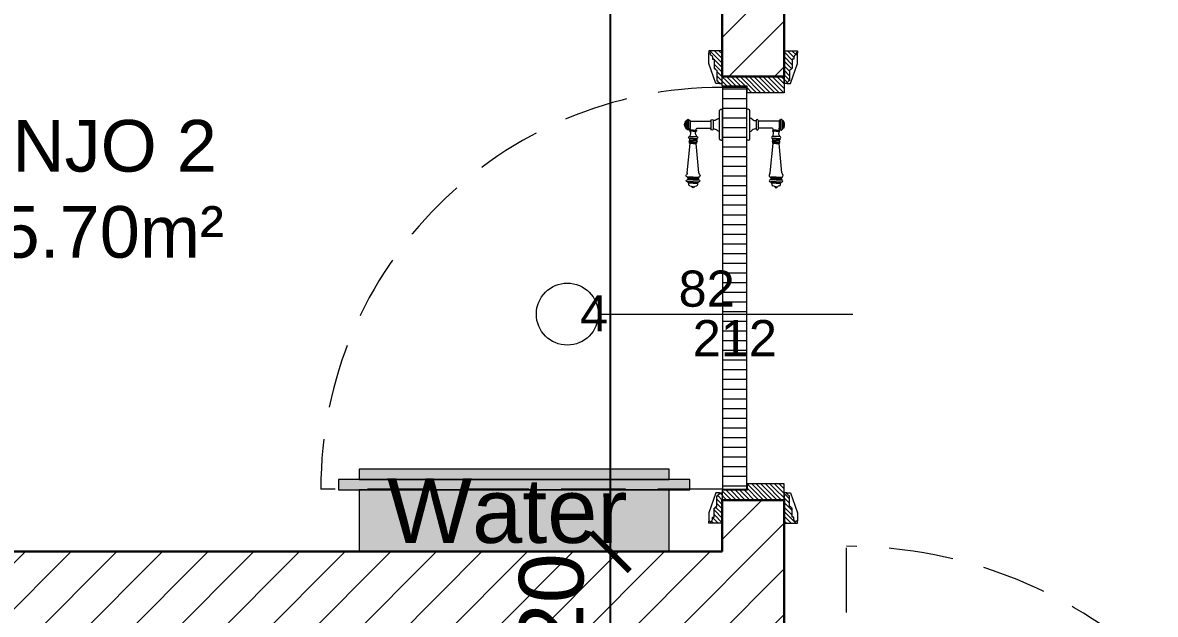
# Model space of a CAD drawing. Header units: centimetres. Extents: x 105417 to 110818, y -55119 to -48326.
# Drawn here: x 108811.9 to 109031.3, y -52340.5 to -52225.9 of the extents above; entities that cross this region are included whole.
import ezdxf

# ---------------------------------------------------------------- set-up
doc = ezdxf.new("R2010")
doc.units = ezdxf.units.CM
doc.header["$LTSCALE"] = 50
doc.header["$MEASUREMENT"] = 0
doc.linetypes.add('CACHE', pattern=[0.375, 0.25, -0.125])
doc.layers.get('0').update_dxf_attribs({"color": 8})
doc.layers.add('COTE 50ème', color=1, linetype='Continuous')
doc.layers.add('TEXTE', color=7, linetype='Continuous')
doc.layers.add('DEMOL', color=7, linetype='Continuous', lineweight=60, true_color=0xe6ac00)
doc.layers.add('KASETAT_Pen_No__176', color=7, linetype='Continuous', lineweight=15, true_color=0x93a0c6)
for name, color, linetype, lineweight in [('door', 44, 'Continuous', 5), ('KASETAT_Pen_No__22', 8, 'Continuous', 50), ('MACONNERIE COUPE', 7, 'Continuous', 30), ('MACONNERIE HACHURE', 253, 'Continuous', 13)]:
    doc.layers.add(name, color=color, linetype=linetype, lineweight=lineweight)
doc.styles.add('GENERATED_STYLE_1', font='arial.ttf')
doc.styles.add('RS_TEXT_1.50', font='arial.ttf', dxfattribs={"height": 12.5})
doc.styles.add('RS_TXT_50', font='arial.ttf', dxfattribs={"height": 12.5})
doc.dimstyles.new('RS_50CM_LINEAIRE', dxfattribs={"dimscale": 5, "dimtxt": 12.5, "dimasz": 1.5, "dimexe": 1, "dimexo": 2.5, "dimgap": 1, "dimtad": 1, "dimdec": 1, "dimrnd": 0.5, "dimdsep": 46, "dimtxsty": 'RS_TXT_50', "dimblk1": 'ARCHTICK', "dimblk2": 'ARCHTICK', "dimsah": 1, "dimcen": 2.5, "dimdle": 1, "dimclrt": 4, "dimadec": 0, "dimazin": 2, "dimtfac": 1, "dimtdec": 1, "dimtix": 1, "dimtmove": 2, "dimatfit": 3, "dimfxl": 1, "dimtolj": 1, "dimtzin": 0, "dimarcsym": 0})

# ---------------------------------------------------------------- blocks, each defined once
blk = doc.blocks.new('door900')
at = {"color": 0}
for p, q in [((-9.3, 67.7), (9.3, 67.7)), ((-6.8, 71.5), (-6.8, 70.2)), ((-5.5, 71.5), (-6.8, 71.5)), ((-6.8, 70.2), (6.8, 70.2)), ((-5.5, 71.5), (5.5, 71.5)), ((5.5, 71.5), (6.8, 71.5)), ((6.8, 71.5), (6.8, 70.2)), ((92.8, 68.1), (36.2, 62.8)), ((101.2, 67.3), (103.2, 68)), ((101.2, 56.8), (101.2, 67.3)), ((103.2, 68), (103.2, 67.7)), ((103.2, 56.8), (103.2, 68)), ((106.5, 68), (105.5, 67.3)), ((105.5, 56.8), (105.5, 67.3)), ((106.5, 56.8), (106.5, 68)), ((110.7, 68), (111.8, 67.3)), ((110.7, 56.8), (110.7, 68)), ((111.8, 56.8), (111.8, 67.3)), ((111.8, 66.2), (113.3, 66.2)), ((113.3, 56.8), (113.3, 66.2)), ((9.3, 65.2), (-9.3, 65.2)), ((-6.8, 62.7), (-6.8, 24)), ((-6.8, 62.7), (6.8, 62.7)), ((8.7, 62.7), (6.8, 62.7)), ((6.8, 49.1), (6.8, 24)), ((8.7, 50.9), (8.7, 50.9)), ((10.5, 56.8), (10.5, 62.5)), ((10.5, 56.8), (10.5, 51.1)), ((12.7, 56.8), (12.7, 62.5)), ((12.7, 56.8), (12.7, 51.1)), ((22.5, 63.8), (22.5, 49.8)), ((26.5, 56.8), (26.5, 63.8)), ((26.5, 63.8), (29.1, 63.8)), ((26.5, 63.8), (29.1, 63.8)), ((26.5, 56.8), (26.5, 49.8)), ((26.5, 49.8), (29.1, 49.8)), ((26.5, 49.8), (29.1, 49.8)), ((29.1, 63.8), (29.1, 62.8)), ((29.1, 62.8), (29.1, 56.8)), ((29.1, 50.8), (29.1, 56.8)), ((29.1, 50.8), (29.1, 49.8)), ((29.1, 49.8), (29.1, 49.8)), ((31.1, 62.8), (31.1, 56.8)), ((31.1, 50.8), (31.1, 56.8)), ((34.1, 56.8), (34.1, 62.8)), ((34.1, 62.8), (34.1, 56.8)), ((34.1, 50.8), (34.1, 56.8)), ((34.1, 56.8), (34.1, 50.8)), ((36.2, 56.8), (36.2, 62.8)), ((36.2, 56.8), (36.2, 50.8)), ((92.8, 45.5), (36.2, 50.8)), ((101.2, 56.8), (101.2, 46.3)), ((101.2, 46.3), (103.2, 45.7)), ((103.2, 56.8), (103.2, 46.3)), ((103.2, 45.9), (103.2, 45.7)), ((105.5, 56.8), (105.5, 46.3)), ((106.5, 45.7), (105.5, 46.3)), ((106.5, 56.8), (106.5, 45.7)), ((110.7, 56.8), (110.7, 45.7)), ((110.7, 45.7), (111.8, 46.3)), ((111.8, 56.8), (111.8, 46.3)), ((111.8, 47.5), (113.3, 47.5)), ((113.3, 56.8), (113.3, 47.5)), ((120.5, 56.8), (120.5, 58.6)), ((120.5, 56.8), (120.5, 55)), ((-8.3, 22.3), (8.3, 22.3)), ((-30, 3), (-30, 0)), ((30, 0), (-30, 0)), ((27, 6), (-27, 6)), ((-8.3, 18.3), (8.3, 18.3)), ((30, 3), (30, 0))]:
    blk.add_line(p, q, dxfattribs=at)
for centre, radius, start, end in [((-9.3, 66.5), 1.25, 90, 270), ((-6.8, 67.7), 2.51, 90.115, 179.885), ((0, 64), 9.29, 53.4104, 126.5896), ((6.8, 67.7), 2.51, 0.115, 89.885), ((9.3, 66.5), 1.25, 270, 90), ((93.1, 72.5), 4.4, 266.3976, 315.6468), ((98.3, 67.4), 2.89, 358.3861, 135.6468), ((104.3, 67.6), 1.15, 170.914, 348.1019), ((108.6, 68), 2.1, 0, 180), ((-6.8, 65.2), 2.51, 180.115, 269.885), ((6.8, 65.2), 2.51, 270.115, 359.885), ((8.7, 49), 1.91, 88.7426, 178.1515), ((8.6, 64.9), 2.15, 272.7029, 297.6142), ((8.6, 48.8), 2.15, 62.3858, 87.2971), ((10, 62.5), 0.561, 3.7097, 127.9634), ((10, 51.1), 0.561, 232.0366, 356.2903), ((11.6, 62.5), 1.1, 0.0106, 179.9894), ((11.6, 51.1), 1.1, 180.0106, 359.9894), ((16.7, 70.5), 8.83, 243.5466, 311.3694), ((16.7, 43.2), 8.83, 48.6306, 116.4534), ((24.5, 63.7), 2.01, 4.1469, 175.8531), ((24.5, 50), 2.01, 184.1469, 355.8531), ((30.1, 62.8), 1.03, 0, 180.0014), ((30.1, 50.8), 1.03, 179.9972, 0), ((32.6, 62.8), 1.48, 0, 180), ((32.6, 50.8), 1.48, 180, 0), ((35.2, 62.8), 1.03, 0, 180), ((32.6, 62.8), 1.48, 1.563306237032948e-10, 2.08440831604393e-10), ((35.2, 50.8), 1.03, 180, 0), ((93.1, 41.1), 4.4, 44.3532, 93.6024), ((98.3, 46.2), 2.89, 224.3532, 1.6139), ((104.3, 46.1), 1.15, 11.8981, 189.086), ((108.6, 45.7), 2.1, 180, 0), ((115.5, 62.5), 2.84, 13.4568, 140.4953), ((115.5, 51.2), 2.84, 219.5047, 346.5432), ((127.9, 65.2), 9.88, 191.9991, 221.6757), ((127.9, 48.5), 9.88, 138.3243, 168.0009), ((120.5, 56.8), 1.79, 0, 90), ((120.5, 56.8), 1.79, 270, 0), ((-8.3, 20.3), 2, 90, 270), ((-8.5, 24), 1.71, 275.059, 359.7825), ((8.5, 24), 1.71, 180.2175, 264.941), ((8.3, 20.3), 2, 270, 90), ((-27, 3), 3, 90, 180), ((-6.8, 6), 6, 130.5908, 180), ((-16.6, 16.6), 8.41, 314.3689, 12.0705), ((16.6, 16.6), 8.41, 167.9295, 225.6311), ((6.8, 6), 6, 0, 49.4092), ((27, 3), 3, 0, 90)]:
    blk.add_arc(centre, radius, start, end, dxfattribs=at)
blk = doc.blocks.new('_ArchTick')
at = {"color": 0, "linetype": 'ByBlock', "const_width": 0.15}
blk.add_lwpolyline([(-0.5, -0.5), (0.5, 0.5)], dxfattribs=at)
blk = doc.blocks.new('*D1152')
at = {"layer": 'COTE 50ème', "color": 0, "lineweight": -2, "ltscale": 0.5, "transparency": 16777216}
for p, q in [((109869.2, -54127.36), (109869.2, -52052.36)), ((109656.85, -52057.36), (109874.2, -52057.36)), ((108886.85, -54122.36), (109874.2, -54122.36))]:
    blk.add_line(p, q, dxfattribs=at)
at = {"layer": 'Defpoints', "color": 0, "ltscale": 0.5, "transparency": 16777216}
for p in [(109644.35, -52057.36), (109869.2, -52057.36), (108874.35, -54122.36)]:
    blk.add_point(p, dxfattribs=at)
at = {"layer": 'COTE 50ème', "color": 0, "lineweight": -2, "ltscale": 0.5, "transparency": 16777216, "xscale": 7.5, "yscale": 7.5, "zscale": 7.5}
for p, rotation in [((109869.2, -52057.36), 90), ((109869.2, -54122.36), 270)]:
    blk.add_blockref('_ArchTick', p, dxfattribs=dict(at, rotation=rotation))
at = {"layer": 'COTE 50ème', "color": 4, "ltscale": 0.5, "transparency": 16777216, "insert": (109857.82, -53089.86), "char_height": 12.5, "attachment_point": 5, "rotation": 90, "style": 'RS_TXT_50'}
blk.add_mtext('\\A1;2065', dxfattribs=at)
blk = doc.blocks.new('*D1346')
at = {"layer": 'COTE 50ème', "color": 0, "lineweight": -2, "ltscale": 0.5, "transparency": 16777216}
for p, q in [((108925.71, -52328.36), (108925.71, -52320.86)), ((108886.66, -52328.36), (108930.71, -52328.36)), ((108925.71, -52348.36), (108925.71, -52328.36)), ((108886.85, -52348.36), (108930.71, -52348.36)), ((108925.71, -52348.36), (108925.71, -52355.86))]:
    blk.add_line(p, q, dxfattribs=at)
at = {"layer": 'Defpoints', "color": 0, "ltscale": 0.5, "transparency": 16777216}
for p in [(108874.16, -52328.36), (108925.71, -52328.36), (108874.35, -52348.36)]:
    blk.add_point(p, dxfattribs=at)
at = {"layer": 'COTE 50ème', "color": 0, "lineweight": -2, "ltscale": 0.5, "transparency": 16777216, "xscale": 7.5, "yscale": 7.5, "zscale": 7.5}
for p, rotation in [((108925.71, -52328.36), 270), ((108925.71, -52348.36), 90)]:
    blk.add_blockref('_ArchTick', p, dxfattribs=dict(at, rotation=rotation))
at = {"layer": 'COTE 50ème', "color": 4, "ltscale": 0.5, "transparency": 16777216, "insert": (108914.33, -52338.36), "char_height": 12.5, "attachment_point": 5, "rotation": 90, "style": 'RS_TXT_50'}
blk.add_mtext('\\A1;20', dxfattribs=at)
blk = doc.blocks.new('*D1347')
at = {"layer": 'COTE 50ème', "color": 0, "lineweight": -2, "ltscale": 0.5, "transparency": 16777216}
for p, q in [((108925.71, -52333.36), (108925.71, -52077.36)), ((108909.73, -52082.36), (108930.71, -52082.36)), ((108886.66, -52328.36), (108930.71, -52328.36))]:
    blk.add_line(p, q, dxfattribs=at)
at = {"layer": 'Defpoints', "color": 0, "ltscale": 0.5, "transparency": 16777216}
for p in [(108897.23, -52082.36), (108925.71, -52082.36), (108874.16, -52328.36)]:
    blk.add_point(p, dxfattribs=at)
at = {"layer": 'COTE 50ème', "color": 0, "lineweight": -2, "ltscale": 0.5, "transparency": 16777216, "xscale": 7.5, "yscale": 7.5, "zscale": 7.5}
for p, rotation in [((108925.71, -52082.36), 90), ((108925.71, -52328.36), 270)]:
    blk.add_blockref('_ArchTick', p, dxfattribs=dict(at, rotation=rotation))
at = {"layer": 'COTE 50ème', "color": 4, "ltscale": 0.5, "transparency": 16777216, "insert": (108914.33, -52205.36), "char_height": 12.5, "attachment_point": 5, "rotation": 90, "style": 'RS_TXT_50'}
blk.add_mtext('\\A1;246', dxfattribs=at)

msp = doc.modelspace()

# ---------------------------------------------------------------- hatches: boundary and pattern name
at = {"layer": 'door'}
h = msp.add_hatch(dxfattribs=at)
h.set_pattern_fill('ANSI31', color=256, scale=5, angle=1170)
h.set_pattern_definition([(135, (52664.84715, -192951.2114), (-0.4419417382, -0.4419417382), [])])
h.paths.add_polyline_path([(108959.35, -52236.37), (108959.35, -52239.52), (108952.17, -52239.52), (108952.17, -52238.26), (108947.35, -52238.26), (108947.35, -52236.37)])
edge = h.paths.add_edge_path()
edge.add_line((108961.24, -52232.62), (108961.24, -52233.04))
edge.add_line((108961.24, -52233.04), (108960.93, -52233.04))
edge.add_line((108960.93, -52233.04), (108960.93, -52234.8))
edge.add_line((108960.93, -52234.8), (108960.72, -52234.8))
edge.add_arc((108960.4, -52234.8), 0.314, -90, 0, ccw=False)
edge.add_line((108960.4, -52235.12), (108960.4, -52237.21))
edge.add_line((108960.4, -52237.21), (108960.19, -52237.21))
edge.add_arc((108959.88, -52237.21), 0.314, -90, 0, ccw=False)
edge.add_line((108959.88, -52237.53), (108959.88, -52237.74))
edge.add_line((108959.88, -52237.74), (108959.35, -52237.74))
edge.add_line((108959.35, -52237.74), (108959.35, -52231.37))
edge.add_line((108959.35, -52231.37), (108961.97, -52231.37))
edge.add_line((108961.97, -52231.37), (108961.97, -52231.78))
edge.add_line((108961.97, -52231.78), (108961.66, -52231.78))
edge.add_line((108961.66, -52231.78), (108961.66, -52232.2))
edge.add_arc((108961.66, -52232.62), 0.419, 90, 180)
edge = h.paths.add_edge_path()
edge.add_line((108945.47, -52232.62), (108945.47, -52233.04))
edge.add_line((108945.47, -52233.04), (108945.78, -52233.04))
edge.add_line((108945.78, -52233.04), (108945.78, -52234.8))
edge.add_line((108945.78, -52234.8), (108945.99, -52234.8))
edge.add_arc((108946.31, -52234.8), 0.314, 180, 270)
edge.add_line((108946.31, -52235.12), (108946.31, -52237.21))
edge.add_line((108946.31, -52237.21), (108946.52, -52237.21))
edge.add_arc((108946.83, -52237.21), 0.314, 180, 270)
edge.add_line((108946.83, -52237.53), (108946.83, -52237.74))
edge.add_line((108946.83, -52237.74), (108947.35, -52237.74))
edge.add_line((108947.35, -52237.74), (108947.35, -52231.37))
edge.add_line((108947.35, -52231.37), (108944.74, -52231.37))
edge.add_line((108944.74, -52231.37), (108944.74, -52231.78))
edge.add_line((108944.74, -52231.78), (108945.05, -52231.78))
edge.add_line((108945.05, -52231.78), (108945.05, -52232.2))
edge.add_arc((108945.05, -52232.62), 0.419, 0, 90, ccw=False)
h = msp.add_hatch(dxfattribs=at)
h.set_pattern_fill('ANSI31', color=256, scale=15, angle=675)
h.set_pattern_definition([(360, (8617.4147, 557.5037), (2e-15, 1.875), [])])
h.paths.add_polyline_path([(108952.12, -52316.27), (108952.12, -52238.47), (108947.41, -52238.47), (108947.41, -52316.27)])
h = msp.add_hatch(dxfattribs=at)
h.set_pattern_fill('ANSI31', color=256, scale=5, angle=1170)
h.set_pattern_definition([(135, (52664.84715, -192941.1995), (-0.4419417382, -0.4419417382), [])])
edge = h.paths.add_edge_path()
edge.add_line((108961.24, -52322.11), (108961.24, -52321.7))
edge.add_line((108961.24, -52321.7), (108960.93, -52321.7))
edge.add_line((108960.93, -52321.7), (108960.93, -52319.93))
edge.add_line((108960.93, -52319.93), (108960.72, -52319.93))
edge.add_arc((108960.4, -52319.93), 0.314, 0, 90)
edge.add_line((108960.4, -52319.62), (108960.4, -52317.52))
edge.add_line((108960.4, -52317.52), (108960.19, -52317.52))
edge.add_arc((108959.88, -52317.52), 0.314, 360, 450)
edge.add_line((108959.88, -52317.21), (108959.88, -52317))
edge.add_line((108959.88, -52317), (108959.35, -52317))
edge.add_line((108959.35, -52317), (108959.35, -52322.86))
edge.add_line((108959.35, -52322.86), (108961.97, -52322.86))
edge.add_line((108961.97, -52322.86), (108961.97, -52322.45))
edge.add_line((108961.97, -52322.45), (108961.66, -52322.45))
edge.add_line((108961.66, -52322.45), (108961.66, -52322.53))
edge.add_arc((108961.66, -52322.11), 0.419, 180, 270, ccw=False)
h.paths.add_polyline_path([(108959.35, -52318.36), (108959.35, -52315.22), (108952.17, -52315.22), (108952.17, -52316.48), (108947.35, -52316.48), (108947.35, -52318.36)])
edge = h.paths.add_edge_path()
edge.add_line((108945.47, -52322.11), (108945.47, -52321.7))
edge.add_line((108945.47, -52321.7), (108945.78, -52321.7))
edge.add_line((108945.78, -52321.7), (108945.78, -52319.93))
edge.add_line((108945.78, -52319.93), (108945.99, -52319.93))
edge.add_arc((108946.31, -52319.93), 0.314, 90, 180, ccw=False)
edge.add_line((108946.31, -52319.62), (108946.31, -52317.52))
edge.add_line((108946.31, -52317.52), (108946.52, -52317.52))
edge.add_arc((108946.83, -52317.52), 0.314, 90, 180, ccw=False)
edge.add_line((108946.83, -52317.21), (108946.83, -52317))
edge.add_line((108946.83, -52317), (108947.35, -52317))
edge.add_line((108947.35, -52317), (108947.35, -52322.86))
edge.add_line((108947.35, -52322.86), (108944.74, -52322.86))
edge.add_line((108944.74, -52322.86), (108944.74, -52322.45))
edge.add_line((108944.74, -52322.45), (108945.05, -52322.45))
edge.add_line((108945.05, -52322.45), (108945.05, -52322.53))
edge.add_arc((108945.05, -52322.11), 0.419, 270, 360)
at = {"layer": 'KASETAT_Pen_No__176', "linetype": 'Continuous', "lineweight": 0, "true_color": 0x139b48}
msp.add_hatch(color=114, dxfattribs=at).paths.add_polyline_path([(108937.06, -52312.36), (108877.06, -52312.36), (108877.06, -52314.36), (108873.06, -52314.36), (108873.06, -52316.36), (108877.06, -52316.36), (108877.06, -52328.36), (108937.06, -52328.36), (108937.06, -52316.36), (108941.06, -52316.36), (108941.06, -52314.36), (108937.06, -52314.36)])
at = {"layer": 'MACONNERIE HACHURE'}
h = msp.add_hatch(dxfattribs=at)
h.set_pattern_fill('ANSI31', color=256, scale=50, style=0)
h.paths.add_polyline_path([(107874.35, -53728.36), (107763.35, -53728.36), (107763.35, -53770.36), (107874.35, -53770.36)])
h.paths.add_polyline_path([(107866.35, -53736.36), (107771.35, -53736.36), (107771.35, -53762.36), (107866.35, -53762.36)], flags=16)
h.paths.add_polyline_path([(109325.35, -53728.36), (109214.35, -53728.36), (109214.35, -53770.36), (109325.35, -53770.36)])
h.paths.add_polyline_path([(109317.35, -53736.36), (109222.35, -53736.36), (109222.35, -53762.36), (109317.35, -53762.36)], flags=16)
h.paths.add_polyline_path([(109454.35, -52082.36), (109509.35, -52082.36), (109509.35, -52057.36), (109454.35, -52057.36)])
h.paths.add_polyline_path([(109274.35, -52057.36), (109174.35, -52057.36), (109174.35, -52082.36), (109274.35, -52082.36)])
h.paths.add_polyline_path([(107444.35, -53677.36), (107444.35, -53737.36), (107469.35, -53737.36), (107469.35, -53677.36)])
h.paths.add_polyline_path([(108556.85, -53762.36), (108531.85, -53762.36), (108531.85, -53982.36), (108556.85, -53982.36)])
h.paths.add_polyline_path([(108239.36, -53952.36), (108214.36, -53952.36), (108214.36, -54122.36), (108331.85, -54122.36), (108331.85, -54097.36), (108239.36, -54097.36)])
h.paths.add_polyline_path([(108556.85, -53982.36), (108531.85, -53982.36), (108531.85, -54122.36), (108556.85, -54122.36)])
h.paths.add_polyline_path([(108849.35, -53952.36), (108874.35, -53952.36), (108874.35, -54122.36), (108756.85, -54122.36), (108756.85, -54097.36), (108849.35, -54097.36)])
h.paths.add_polyline_path([(107469.35, -53422.36), (107444.35, -53422.36), (107444.35, -53497.36), (107469.35, -53497.36)])
h.paths.add_polyline_path([(109644.35, -53677.36), (109644.35, -53737.36), (109619.35, -53737.36), (109619.35, -53677.36)])
h.paths.add_polyline_path([(109619.35, -53342.47), (109644.35, -53342.47), (109644.35, -53397.36), (109619.35, -53397.36)])
h.paths.add_polyline_path([(107469.35, -53342.47), (107444.35, -53342.47), (107444.35, -53397.36), (107469.35, -53397.36)])
h.paths.add_polyline_path([(109619.35, -52847.36), (109644.35, -52847.36), (109644.35, -52902.25), (109619.35, -52902.25)])
h.paths.add_polyline_path([(109099.36, -53146.93), (108984.36, -53146.93), (108984.36, -53096.93), (109099.36, -53096.93)])
h.paths.add_polyline_path([(109089.36, -53136.93), (108994.36, -53136.93), (108994.36, -53106.93), (109089.36, -53106.93)], flags=16)
h.paths.add_polyline_path([(108104.35, -53147.36), (107989.35, -53147.36), (107989.35, -53097.36), (108104.35, -53097.36)])
h.paths.add_polyline_path([(108094.35, -53137.36), (107999.35, -53137.36), (107999.35, -53107.36), (108094.35, -53107.36)], flags=16)
h.paths.add_polyline_path([(108794.35, -52797.36), (108774.35, -52797.36), (108774.35, -52787.36), (108794.35, -52787.36)])
h.paths.add_polyline_path([(108849.35, -53737.36), (108756.85, -53737.36), (108756.85, -53762.36), (108849.35, -53762.36)])
h.paths.add_polyline_path([(109234.24, -53477.36), (109209.24, -53477.36), (109209.24, -53422.36), (109234.24, -53422.36)])
h.paths.add_polyline_path([(109619.35, -53062.36), (109644.35, -53062.36), (109644.35, -53182.36), (109619.35, -53182.36)])
h.paths.add_polyline_path([(108809.35, -53326.05), (108874.35, -53326.05), (108874.35, -53348.05), (108849.35, -53348.05), (108849.35, -53338.05), (108809.35, -53338.05)])
h.paths.add_polyline_path([(109619.35, -53422.36), (109644.35, -53422.36), (109644.35, -53497.36), (109619.35, -53497.36)])
h.paths.add_polyline_path([(108704.35, -52527.36), (108794.35, -52527.36), (108794.35, -52607.36), (108947.35, -52607.36), (108947.35, -52512.38), (108959.35, -52512.38), (108959.35, -52632.36), (108794.35, -52632.36), (108794.35, -52687.36), (108774.35, -52687.36), (108774.35, -52583.36), (108704.35, -52583.36), (108704.35, -52632.36), (108669.35, -52632.36), (108669.35, -52612.36), (108679.35, -52612.36), (108679.35, -52562.36), (108704.35, -52562.36), (108704.35, -52578.36), (108774.35, -52578.36), (108774.35, -52552.36), (108704.35, -52552.36)])
h.paths.add_polyline_path([(108874.35, -53702.36), (108849.35, -53702.36), (108849.35, -53440.05), (108874.35, -53440.05), (108874.35, -53477.36), (108934.35, -53477.36), (108934.35, -53502.36), (108874.35, -53502.36)])
h.paths.add_polyline_path([(108814.35, -52082.36), (108947.35, -52082.36), (108947.35, -52236.36), (108959.35, -52236.36), (108959.35, -52082.36), (108994.35, -52082.36), (108994.35, -52057.36), (108814.35, -52057.36)])
h.paths.add_polyline_path([(109509.35, -52482.36), (109509.35, -52424.25), (109534.35, -52424.25), (109534.35, -52477.36), (109644.35, -52477.36), (109644.35, -52567.36), (109619.35, -52567.36), (109619.35, -52502.36), (109286.35, -52502.36), (109286.35, -52507.36), (109134.35, -52507.36), (109134.35, -52517.36), (109122.35, -52517.36), (109122.35, -52422.36), (109061.49, -52422.36), (109061.49, -52410.36), (109134.35, -52410.36), (109134.35, -52482.36)])
h.paths.add_polyline_path([(109071.35, -52817.36), (109071.35, -52723.36), (109083.35, -52723.36), (109083.35, -52797.36), (109221.35, -52797.36), (109221.35, -52631.36), (109083.35, -52631.36), (109083.35, -52641.36), (109071.35, -52641.36), (109071.35, -52619.36), (109122.35, -52619.36), (109122.35, -52609.36), (109134.35, -52609.36), (109134.35, -52619.36), (109241.35, -52619.36), (109241.35, -52797.36), (109509.35, -52797.36), (109509.35, -52817.36)])
h.paths.add_polyline_path([(108294.35, -52797.36), (108314.35, -52797.36), (108314.35, -52787.36), (108294.35, -52787.36)])
h.paths.add_polyline_path([(108239.35, -53737.36), (108331.85, -53737.36), (108331.85, -53762.36), (108239.35, -53762.36)])
h.paths.add_polyline_path([(107859.35, -53477.36), (107884.35, -53477.36), (107884.35, -53422.36), (107859.35, -53422.36)])
h.paths.add_polyline_path([(107469.35, -53062.36), (107444.35, -53062.36), (107444.35, -53182.36), (107469.35, -53182.36)])
h.paths.add_polyline_path([(108279.35, -53326.05), (108214.35, -53326.05), (108214.35, -53348.05), (108239.35, -53348.05), (108239.35, -53338.05), (108279.35, -53338.05)])
h.paths.add_polyline_path([(108724.52, -52902.36), (108774.35, -52902.36), (108774.35, -52942.36), (108724.52, -52942.36)])
h.paths.add_polyline_path([(108564.35, -52902.36), (108604.35, -52902.36), (108604.35, -52942.36), (108564.35, -52942.36)])
h.paths.add_polyline_path([(109509.35, -52154.25), (109534.35, -52154.25), (109534.35, -52107.36), (109509.35, -52107.36)])
h.paths.add_polyline_path([(109619.35, -52797.36), (109644.35, -52797.36), (109644.35, -52747.36), (109619.35, -52747.36)])
h.paths.add_polyline_path([(108364.19, -52902.36), (108314.35, -52902.36), (108314.35, -52942.36), (108364.19, -52942.36)])
h.paths.add_polyline_path([(108524.35, -52902.36), (108484.35, -52902.36), (108484.35, -52942.36), (108524.35, -52942.36)])
h.paths.add_polyline_path([(108679.35, -52082.36), (108659.35, -52082.36), (108659.35, -52057.36), (108679.35, -52057.36)])
h.paths.add_polyline_path([(108384.35, -52527.36), (108294.35, -52527.36), (108294.35, -52607.36), (108141.35, -52607.36), (108141.35, -52512.38), (108129.35, -52512.38), (108129.35, -52632.36), (108294.35, -52632.36), (108294.35, -52687.36), (108314.35, -52687.36), (108314.35, -52583.36), (108384.35, -52583.36), (108384.35, -52632.36), (108569.35, -52632.36), (108569.35, -52612.36), (108409.35, -52612.36), (108409.35, -52562.36), (108384.35, -52562.36), (108384.35, -52578.36), (108314.35, -52578.36), (108314.35, -52552.36), (108384.35, -52552.36)])
h.paths.add_polyline_path([(107579.35, -52154.25), (107554.35, -52154.25), (107554.35, -52107.36), (107579.35, -52107.36)])
h.paths.add_polyline_path([(108559.35, -53737.36), (108576.85, -53737.36), (108576.85, -53762.36), (108511.85, -53762.36), (108511.85, -53737.36), (108529.35, -53737.36), (108529.35, -53272.36), (108559.35, -53272.36)])
h.paths.add_polyline_path([(108214.35, -53702.36), (108239.35, -53702.36), (108239.35, -53440.05), (108214.35, -53440.05), (108214.35, -53477.36), (108154.35, -53477.36), (108154.35, -53502.36), (108214.35, -53502.36)])
h.paths.add_polyline_path([(108559.35, -52082.36), (108409.35, -52082.36), (108409.35, -52057.36), (108559.35, -52057.36)])
h.paths.add_polyline_path([(108274.35, -52082.36), (108141.35, -52082.36), (108141.35, -52236.36), (108129.35, -52236.36), (108129.35, -52082.36), (107579.35, -52082.36), (107579.35, -52057.36), (108274.35, -52057.36)])
h.paths.add_polyline_path([(107579.35, -52482.36), (107579.35, -52424.25), (107554.35, -52424.25), (107554.35, -52477.36), (107444.35, -52477.36), (107444.35, -52567.36), (107469.35, -52567.36), (107469.35, -52502.36), (107802.35, -52502.36), (107802.35, -52507.36), (107954.35, -52507.36), (107954.35, -52517.36), (107966.35, -52517.36), (107966.35, -52422.36), (108027.22, -52422.36), (108027.22, -52410.36), (107954.35, -52410.36), (107954.35, -52482.36)])
h.paths.add_polyline_path([(108017.35, -52817.36), (108017.35, -52723.36), (108005.35, -52723.36), (108005.35, -52797.36), (107867.35, -52797.36), (107867.35, -52631.36), (108005.35, -52631.36), (108005.35, -52641.36), (108017.35, -52641.36), (108017.35, -52619.36), (107966.35, -52619.36), (107966.35, -52609.36), (107954.35, -52609.36), (107954.35, -52619.36), (107847.35, -52619.36), (107847.35, -52797.36), (107579.35, -52797.36), (107579.35, -52817.36)])
h.paths.add_polyline_path([(107469.35, -52797.36), (107444.35, -52797.36), (107444.35, -52747.36), (107469.35, -52747.36)])
h.paths.add_polyline_path([(107469.35, -52847.36), (107444.35, -52847.36), (107444.35, -52902.25), (107469.35, -52902.25)])
h.paths.add_polyline_path([(108947.35, -52328.36), (108704.35, -52328.36), (108704.35, -52348.36), (108947.35, -52348.36), (108947.35, -52430.38), (108959.35, -52430.38), (108959.35, -52422.36), (108969.35, -52422.36), (108969.35, -52410.36), (108959.35, -52410.36), (108959.35, -52318.36), (108947.35, -52318.36)])
h.paths.add_polyline_path([(108141.35, -52328.36), (108384.35, -52328.36), (108384.35, -52348.36), (108141.35, -52348.36), (108141.35, -52430.38), (108129.35, -52430.38), (108129.35, -52422.36), (108119.35, -52422.36), (108119.35, -52410.36), (108129.35, -52410.36), (108129.35, -52318.36), (108141.35, -52318.36)])

# ---------------------------------------------------------------- linework, layer by layer
at = {"layer": 'door'}
msp.add_line((108923.36, -52282.37), (108972.68, -52282.37), dxfattribs=at)
at = {"layer": 'door', "linetype": 'CACHE'}
for p, q in [((108947.41, -52316.27), (108869.61, -52316.27)), ((108971.45, -52415.13), (108971.45, -52327.32))]:
    msp.add_line(p, q, dxfattribs=at)
at = {"layer": 'door'}
for points in [[(108945.47, -52232.62), (108945.47, -52233.04), (108945.78, -52233.04), (108945.78, -52234.8), (108945.99, -52234.8, 0.414214), (108946.31, -52235.12), (108946.31, -52237.21), (108946.52, -52237.21, 0.414214), (108946.83, -52237.53), (108946.83, -52237.74), (108947.35, -52237.74), (108947.35, -52231.37), (108944.74, -52231.37), (108944.74, -52231.78), (108945.05, -52231.78), (108945.05, -52232.2, -0.414214), (108945.47, -52232.62)], [(108961.24, -52232.62), (108961.24, -52233.04), (108960.93, -52233.04), (108960.93, -52234.8), (108960.72, -52234.8, -0.414214), (108960.4, -52235.12), (108960.4, -52237.21), (108960.19, -52237.21, -0.414214), (108959.88, -52237.53), (108959.88, -52237.74), (108959.35, -52237.74), (108959.35, -52231.37), (108961.97, -52231.37), (108961.97, -52231.78), (108961.66, -52231.78), (108961.66, -52232.2, 0.414214), (108961.24, -52232.62)], [(108945.47, -52322.11), (108945.47, -52321.7), (108945.78, -52321.7), (108945.78, -52319.93), (108945.99, -52319.93, -0.414214), (108946.31, -52319.62), (108946.31, -52317.52), (108946.52, -52317.52, -0.414214), (108946.83, -52317.21), (108946.83, -52317), (108947.35, -52317), (108947.35, -52322.86), (108944.74, -52322.86), (108944.74, -52322.45), (108945.05, -52322.45), (108945.05, -52322.53, 0.414214), (108945.47, -52322.11)], [(108961.24, -52322.11), (108961.24, -52321.7), (108960.93, -52321.7), (108960.93, -52319.93), (108960.72, -52319.93, 0.414214), (108960.4, -52319.62), (108960.4, -52317.52), (108960.19, -52317.52, 0.414214), (108959.88, -52317.21), (108959.88, -52317), (108959.35, -52317), (108959.35, -52322.86), (108961.97, -52322.86), (108961.97, -52322.45), (108961.66, -52322.45), (108961.66, -52322.53, -0.414214), (108961.24, -52322.11)]]:
    msp.add_lwpolyline(points, format="xyb", dxfattribs=at)
for points in [[(108946.83, -52237.74), (108946.1, -52237.74), (108944.74, -52233.88), (108944.74, -52231.78)], [(108959.88, -52237.74), (108960.61, -52237.74), (108961.97, -52233.88), (108961.97, -52231.78)], [(108959.35, -52236.37), (108959.35, -52239.52), (108952.17, -52239.52), (108952.17, -52238.26), (108947.35, -52238.26), (108947.35, -52236.37), (108959.35, -52236.37)], [(108952.12, -52316.27), (108952.12, -52238.47), (108947.41, -52238.47), (108947.41, -52316.27), (108952.12, -52316.27)], [(108959.35, -52318.36), (108959.35, -52315.22), (108952.17, -52315.22), (108952.17, -52316.48), (108947.35, -52316.48), (108947.35, -52318.36), (108959.35, -52318.36)], [(108946.83, -52317), (108946.1, -52317), (108944.74, -52320.86), (108944.74, -52322.45)], [(108959.88, -52317), (108960.61, -52317), (108961.97, -52320.86), (108961.97, -52322.45)]]:
    msp.add_lwpolyline(points, dxfattribs=at)
msp.add_circle((108917.36, -52282.37), 6, dxfattribs=at)
at = {"layer": 'door', "linetype": 'CACHE'}
for centre, radius, start, end in [((108947.41, -52316.27), 77.8, 90, 180), ((108971.36, -52415.36), 88.04, 3.2184, 89.9417)]:
    msp.add_arc(centre, radius, start, end, dxfattribs=at)
at = {"layer": 'KASETAT_Pen_No__22', "color": 32, "linetype": 'Continuous', "lineweight": 0, "true_color": 0xcd6928}
for p, q in [((108937.06, -52312.36), (108877.06, -52312.36)), ((108877.06, -52312.36), (108877.06, -52314.36)), ((108937.06, -52314.36), (108937.06, -52312.36)), ((108941.06, -52314.36), (108873.06, -52314.36)), ((108873.06, -52314.36), (108873.06, -52316.36)), ((108877.06, -52314.36), (108937.06, -52314.36)), ((108941.06, -52316.36), (108941.06, -52314.36)), ((108873.06, -52316.36), (108941.06, -52316.36)), ((108937.06, -52316.36), (108877.06, -52316.36)), ((108877.06, -52316.36), (108877.06, -52328.36)), ((108937.06, -52328.36), (108937.06, -52316.36)), ((108877.06, -52328.36), (108937.06, -52328.36))]:
    msp.add_line(p, q, dxfattribs=at)
at = {"layer": 'MACONNERIE COUPE'}
for points in [[(108814.35, -52082.36), (108947.35, -52082.36), (108947.35, -52236.36), (108959.35, -52236.36), (108959.35, -52082.36), (108994.35, -52082.36), (108994.35, -52057.36), (108814.35, -52057.36)], [(108947.35, -52328.36), (108704.35, -52328.36), (108704.35, -52348.36), (108947.35, -52348.36), (108947.35, -52430.38), (108959.35, -52430.38), (108959.35, -52422.36), (108969.35, -52422.36), (108969.35, -52410.36), (108959.35, -52410.36), (108959.35, -52318.36), (108947.35, -52318.36)]]:
    msp.add_lwpolyline(points, close=True, dxfattribs=at)

# ---------------------------------------------------------------- block references
at = {"layer": 'door', "yscale": 0.1, "zscale": 0.1}
for p, xscale, rotation in [((108947.41, -52245.71), -0.1, 90), ((108952.12, -52245.71), 0.1, 270)]:
    msp.add_blockref('door900', p, dxfattribs=dict(at, xscale=xscale, rotation=rotation))

# ---------------------------------------------------------------- texts
at = {"layer": 'DEMOL', "lineweight": -2, "insert": (108820.37, -52258.19), "char_height": 10, "width": 93.9293, "attachment_point": 5, "style": 'RS_TEXT_1.50'}
msp.add_mtext('BANJO 2\\PS=5.70m²', dxfattribs=at)
at = {"layer": 'door', "char_height": 7, "style": 'GENERATED_STYLE_1'}
for s, insert, attachment_point in [('\\A1;\\pt0;82', (108938.91, -52273.94), 1), ('\\A1;\\pt0;4', (108919.82, -52285.71), 7), ('\\A1;\\pt0;212', (108941.65, -52283.52), 1)]:
    msp.add_mtext(s, dxfattribs=dict(at, insert=insert, attachment_point=attachment_point))
at = {"layer": 'TEXTE', "insert": (108882.43, -52320.51), "char_height": 12.5, "width": 4.547473508864641e-13, "attachment_point": 4, "style": 'RS_TEXT_1.50'}
msp.add_mtext('Water', dxfattribs=at)
msp.add_mtext('Water', dxfattribs=at)

# ---------------------------------------------------------------- dimensions: what is measured, and where the dimension line sits
at = {"layer": 'COTE 50ème', "ltscale": 0.5}
for base, p1, p2, picture, middle in [((109869.2, -52057.36), (108874.35, -54122.36), (109644.35, -52057.36), '*D1152', (109857.82, -53089.86)), ((108925.71, -52082.36), (108874.16, -52328.36), (108897.23, -52082.36), '*D1347', (108914.33, -52205.36)), ((108925.71, -52328.36), (108874.35, -52348.36), (108874.16, -52328.36), '*D1346', (108914.33, -52338.36))]:
    dim = msp.add_linear_dim(base=base, p1=p1, p2=p2, angle=90, dimstyle='RS_50CM_LINEAIRE', dxfattribs=at)
    dim.commit()
    dim.dimension.update_dxf_attribs({"geometry": picture, "text_midpoint": middle})

doc.saveas('drawing.dxf')
